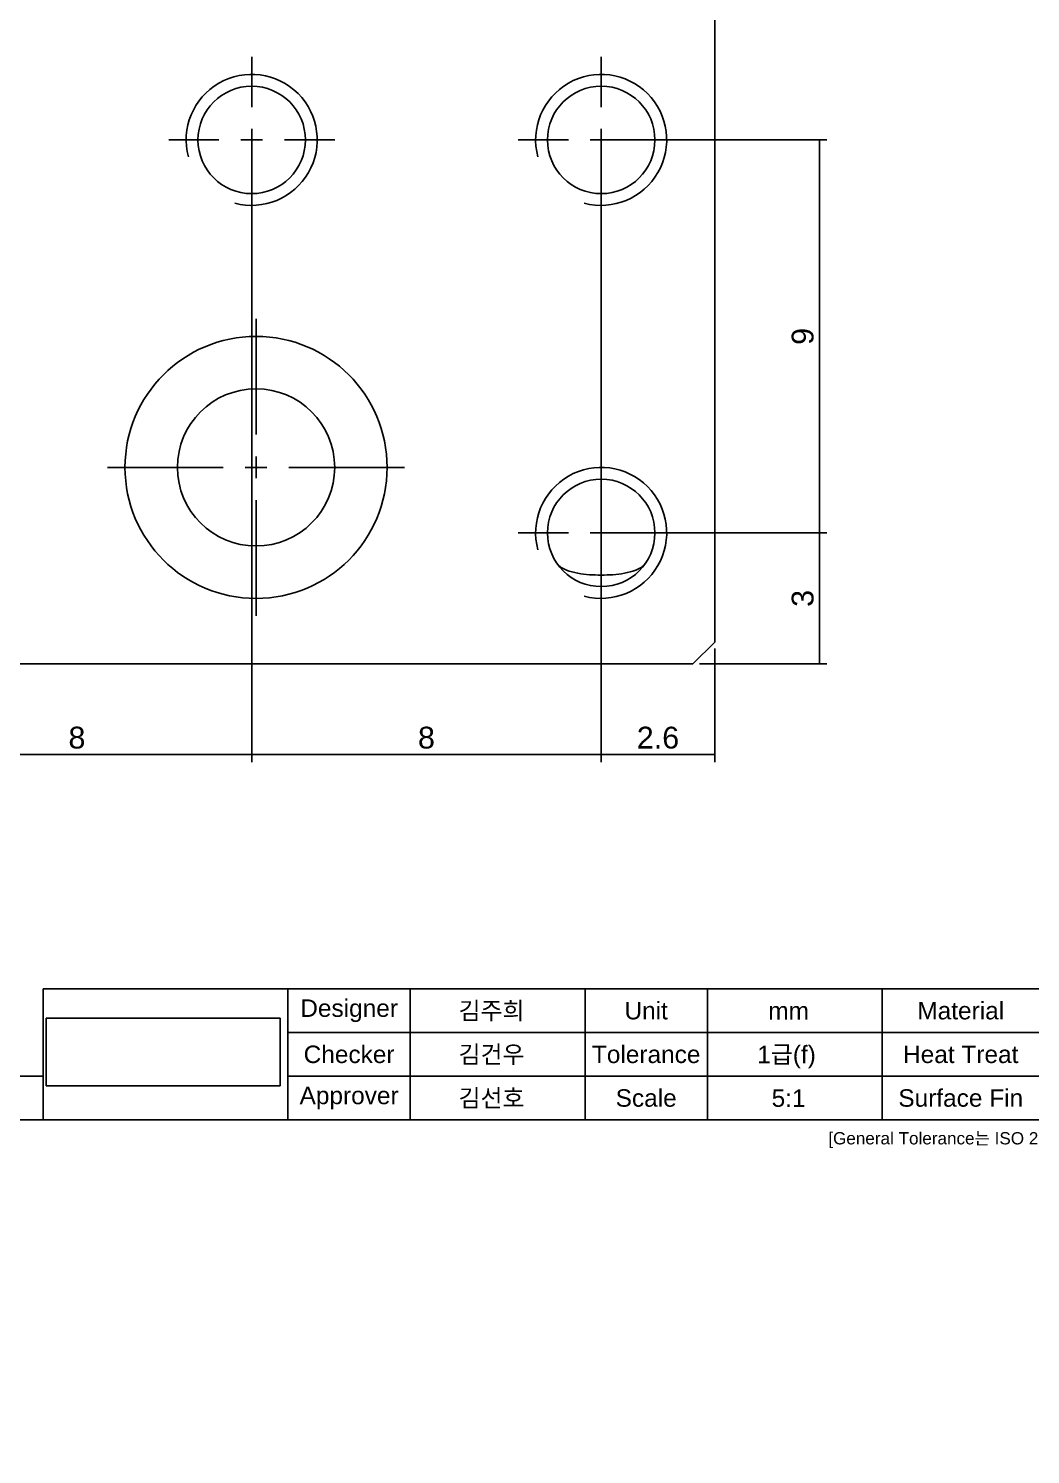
# Model space of a CAD drawing. Header units: millimetres. Extents: x 0 to 416, y -34 to 292.
# Drawn here: x 159.3 to 274, y -28.3 to 135 of the extents above; entities that cross this region are included whole.
import ezdxf
from ezdxf.entities.mleader import LeaderData, LeaderLine
from ezdxf.lldxf.tags import DXFTag
from ezdxf.math import Vec2, Vec3

# ---------------------------------------------------------------- set-up
doc = ezdxf.new("R2010")
doc.units = ezdxf.units.MM
for name, color, linetype in [('Default', 7, 'Continuous'), ('SLIDER', 7, 'Continuous'), ('Template', 7, 'Continuous'), ('TEXT_CALLOUT', 7, 'Continuous')]:
    doc.layers.add(name, color=color, linetype=linetype)
doc.styles.add('SEACAD_Arial', font='arial.ttf')
tags = doc.linetypes.add('CENTER2', pattern=[28.575, 19.05, -3.175, 3.175, -3.175]).pattern_tags.tags
tags[10:11] = [DXFTag(74, 4), DXFTag(75, 0), DXFTag(340, '0'), DXFTag(46, 0.0), DXFTag(50, 0.0), DXFTag(44, 0.0), DXFTag(45, 0.0)]
tags[8:9] = [DXFTag(74, 4), DXFTag(75, 0), DXFTag(340, '0'), DXFTag(46, 0.0), DXFTag(50, 0.0), DXFTag(44, 0.0), DXFTag(45, 0.0)]
tags[6:7] = [DXFTag(74, 4), DXFTag(75, 0), DXFTag(340, '0'), DXFTag(46, 0.0), DXFTag(50, 0.0), DXFTag(44, 0.0), DXFTag(45, 0.0)]
tags[4:5] = [DXFTag(74, 4), DXFTag(75, 0), DXFTag(340, '0'), DXFTag(46, 0.0), DXFTag(50, 0.0), DXFTag(44, 0.0), DXFTag(45, 0.0)]
doc.dimstyles.new('STD', dxfattribs={"dimtxt": 2.5, "dimasz": 2, "dimexe": 0.875, "dimexo": 0.75, "dimtad": 1, "dimdec": 3, "dimlfac": 0.2, "dimdsep": 46, "dimtxsty": 'SEACAD_Arial', "dimblk1": '_SE_FILLED', "dimblk2": '_SE_FILLED', "dimsah": 1, "dimcen": 1.25, "dimadec": 1, "dimazin": 0, "dimtfac": 0.5, "dimtdec": 4, "dimtmove": 0, "dimatfit": 3, "dimfxl": 1, "dimarcsym": 0})
picture_1 = doc.add_image_def('image1.jpg', size_in_pixel=(557, 161))

# ---------------------------------------------------------------- blocks, each defined once
blk = doc.blocks.new('SE')
at = {"layer": 'SLIDER', "color": 7, "linetype": 'Continuous'}
for p, q in [((85.35, 177.22), (82.85, 174.72)), ((235.35, 177.22), (85.35, 177.22)), ((237.85, 174.72), (235.35, 177.22)), ((82.85, 64.72), (82.85, 174.72)), ((237.85, 174.72), (237.85, 64.72)), ((82.85, 64.72), (85.35, 62.22)), ((235.35, 62.22), (237.85, 64.72)), ((85.35, 62.22), (235.35, 62.22))]:
    blk.add_line(p, q, dxfattribs=at)
for centre, radius in [((135.35, 159.72), 15), ((185.35, 159.72), 15), ((135.35, 159.72), 9), ((185.35, 159.72), 9), ((104.85, 122.22), 6.15), ((144.85, 122.22), 6.15), ((184.85, 122.22), 6.15), ((224.85, 122.22), 6.15), ((135.35, 84.72), 15), ((185.35, 84.72), 15), ((135.35, 84.72), 9), ((185.35, 84.72), 9), ((104.85, 77.22), 6.15), ((224.85, 77.22), 6.15)]:
    blk.add_circle(centre, radius, dxfattribs=at)
for centre in [(104.85, 122.22), (144.85, 122.22), (184.85, 122.22), (224.85, 122.22), (104.85, 77.22), (224.85, 77.22)]:
    blk.add_arc(centre, 7.5, 255, 195, dxfattribs=at)
for points in [[(99.79, 73.72), (100.05, 73.34), (100.48, 73.12), (101.3, 72.8), (101.74, 72.69), (103.05, 72.44), (103.94, 72.39), (105.76, 72.39), (106.65, 72.44), (107.95, 72.69), (108.39, 72.8), (109.22, 73.13), (109.64, 73.34), (109.9, 73.72)], [(219.79, 73.72), (220.05, 73.34), (220.48, 73.12), (221.3, 72.8), (221.74, 72.69), (223.05, 72.44), (223.94, 72.39), (225.76, 72.39), (226.65, 72.44), (227.95, 72.69), (228.39, 72.8), (229.22, 73.13), (229.64, 73.34), (229.9, 73.72)]]:
    blk.add_open_spline(points, degree=3, knots=[0, 0, 0, 0, 0.125, 0.125, 0.25, 0.25, 0.5, 0.5, 0.75, 0.75, 0.875, 0.875, 1, 1, 1, 1], dxfattribs=at)
blk = doc.blocks.new('SEANNOT_GROUP3')
at = {"layer": 'Default', "color": 7, "linetype": 'CENTER2'}
for p, q in [((185.35, 88.47), (185.35, 101.72)), ((185.35, 85.97), (185.35, 83.47)), ((181.6, 84.72), (168.35, 84.72)), ((186.6, 84.72), (184.1, 84.72)), ((189.1, 84.72), (202.35, 84.72)), ((185.35, 80.97), (185.35, 67.72))]:
    blk.add_line(p, q, dxfattribs=at)
blk = doc.blocks.new('SEANNOT_GROUP7')
at = {"layer": 'Default', "color": 7, "linetype": 'CENTER2'}
for p, q in [((184.85, 125.97), (184.85, 131.72)), ((184.85, 123.47), (184.85, 120.97)), ((181.1, 122.22), (175.35, 122.22)), ((186.1, 122.22), (183.6, 122.22)), ((188.6, 122.22), (194.35, 122.22)), ((184.85, 118.47), (184.85, 112.72))]:
    blk.add_line(p, q, dxfattribs=at)
blk = doc.blocks.new('SEANNOT_GROUP8')
at = {"layer": 'Default', "color": 7, "linetype": 'CENTER2'}
for p, q in [((224.85, 125.97), (224.85, 131.72)), ((224.85, 123.47), (224.85, 120.97)), ((221.1, 122.22), (215.35, 122.22)), ((226.1, 122.22), (223.6, 122.22)), ((228.6, 122.22), (234.35, 122.22)), ((224.85, 118.47), (224.85, 112.72))]:
    blk.add_line(p, q, dxfattribs=at)
blk = doc.blocks.new('SEANNOT_GROUP9')
at = {"layer": 'Default', "color": 7, "linetype": 'CENTER2'}
for p, q in [((224.85, 80.97), (224.85, 86.72)), ((224.85, 78.47), (224.85, 75.97)), ((221.1, 77.22), (215.35, 77.22)), ((226.1, 77.22), (223.6, 77.22)), ((228.6, 77.22), (234.35, 77.22)), ((224.85, 73.47), (224.85, 67.72))]:
    blk.add_line(p, q, dxfattribs=at)
blk = doc.blocks.new('_SE_FILLED')
at = {"color": 0}
blk.add_line((0, 0), (-1, 0), dxfattribs=at)
blk.add_solid([(0, 0), (-1, -0.1665), (-1, 0.1665), (0, 0)], dxfattribs=at)
blk = doc.blocks.new('*D123')
at = {"layer": 'Default', "color": 0, "linetype": 'Continuous', "lineweight": -2}
for p, q in [((224.85, 121.47), (224.85, 50.98)), ((237.85, 63.97), (237.85, 50.98)), ((235.85, 51.86), (226.85, 51.86))]:
    blk.add_line(p, q, dxfattribs=at)
at = {"layer": 'Defpoints', "color": 0, "linetype": 'Continuous'}
for p in [(224.85, 122.22), (237.85, 64.72), (224.85, 51.86)]:
    blk.add_point(p, dxfattribs=at)
at = {"layer": 'Default', "color": 0, "linetype": 'Continuous', "lineweight": -2, "xscale": 2, "yscale": 2, "zscale": 2, "rotation": 180}
blk.add_blockref('_SE_FILLED', (224.85, 51.86), dxfattribs=at)
at = {"layer": 'Default', "color": 0, "linetype": 'Continuous', "lineweight": -2, "xscale": 2, "yscale": 2, "zscale": 2}
blk.add_blockref('_SE_FILLED', (237.85, 51.86), dxfattribs=at)
at = {"layer": 'Default', "color": 0, "linetype": 'Continuous', "insert": (231.35, 53.76), "char_height": 2.5, "attachment_point": 5, "style": 'SEACAD_Arial'}
blk.add_mtext('\\A1;2.6 ', dxfattribs=at)
blk = doc.blocks.new('*D124')
at = {"layer": 'Default', "color": 0, "linetype": 'Continuous', "lineweight": -2}
for p, q in [((184.85, 121.47), (184.85, 50.98)), ((224.85, 121.47), (224.85, 50.98)), ((222.85, 51.86), (186.85, 51.86))]:
    blk.add_line(p, q, dxfattribs=at)
at = {"layer": 'Defpoints', "color": 0, "linetype": 'Continuous'}
for p in [(184.85, 122.22), (224.85, 122.22), (184.85, 51.86)]:
    blk.add_point(p, dxfattribs=at)
at = {"layer": 'Default', "color": 0, "linetype": 'Continuous', "lineweight": -2, "xscale": 2, "yscale": 2, "zscale": 2, "rotation": 180}
blk.add_blockref('_SE_FILLED', (184.85, 51.86), dxfattribs=at)
at = {"layer": 'Default', "color": 0, "linetype": 'Continuous', "lineweight": -2, "xscale": 2, "yscale": 2, "zscale": 2}
blk.add_blockref('_SE_FILLED', (224.85, 51.86), dxfattribs=at)
at = {"layer": 'Default', "color": 0, "linetype": 'Continuous', "insert": (204.85, 53.76), "char_height": 2.5, "attachment_point": 5, "style": 'SEACAD_Arial'}
blk.add_mtext('\\A1;8 ', dxfattribs=at)
blk = doc.blocks.new('*D125')
at = {"layer": 'Default', "color": 0, "linetype": 'Continuous', "lineweight": -2}
for p, q in [((144.85, 121.47), (144.85, 50.98)), ((184.85, 121.47), (184.85, 50.98)), ((182.85, 51.86), (146.85, 51.86))]:
    blk.add_line(p, q, dxfattribs=at)
at = {"layer": 'Defpoints', "color": 0, "linetype": 'Continuous'}
for p in [(144.85, 122.22), (184.85, 122.22), (144.85, 51.86)]:
    blk.add_point(p, dxfattribs=at)
at = {"layer": 'Default', "color": 0, "linetype": 'Continuous', "lineweight": -2, "xscale": 2, "yscale": 2, "zscale": 2, "rotation": 180}
blk.add_blockref('_SE_FILLED', (144.85, 51.86), dxfattribs=at)
at = {"layer": 'Default', "color": 0, "linetype": 'Continuous', "lineweight": -2, "xscale": 2, "yscale": 2, "zscale": 2}
blk.add_blockref('_SE_FILLED', (184.85, 51.86), dxfattribs=at)
at = {"layer": 'Default', "color": 0, "linetype": 'Continuous', "insert": (164.85, 53.76), "char_height": 2.5, "attachment_point": 5, "style": 'SEACAD_Arial'}
blk.add_mtext('\\A1;8 ', dxfattribs=at)
blk = doc.blocks.new('*D127')
at = {"layer": 'Default', "color": 0, "linetype": 'Continuous', "lineweight": -2}
for p, q in [((225.6, 77.22), (250.69, 77.22)), ((249.82, 64.22), (249.82, 75.22)), ((236.1, 62.22), (250.69, 62.22))]:
    blk.add_line(p, q, dxfattribs=at)
at = {"layer": 'Defpoints', "color": 0, "linetype": 'Continuous'}
for p in [(224.85, 77.22), (249.82, 77.22), (235.35, 62.22)]:
    blk.add_point(p, dxfattribs=at)
at = {"layer": 'Default', "color": 0, "linetype": 'Continuous', "lineweight": -2, "xscale": 2, "yscale": 2, "zscale": 2}
for p, rotation in [((249.82, 77.22), 90), ((249.82, 62.22), 270)]:
    blk.add_blockref('_SE_FILLED', p, dxfattribs=dict(at, rotation=rotation))
at = {"layer": 'Default', "color": 0, "linetype": 'Continuous', "insert": (247.92, 69.72), "char_height": 2.5, "attachment_point": 5, "rotation": 90, "style": 'SEACAD_Arial'}
blk.add_mtext('\\A1;3 ', dxfattribs=at)
blk = doc.blocks.new('*D128')
at = {"layer": 'Default', "color": 0, "linetype": 'Continuous', "lineweight": -2}
for p, q in [((225.6, 122.22), (250.69, 122.22)), ((249.82, 120.22), (249.82, 79.22)), ((225.6, 77.22), (250.69, 77.22))]:
    blk.add_line(p, q, dxfattribs=at)
at = {"layer": 'Defpoints', "color": 0, "linetype": 'Continuous'}
for p in [(224.85, 122.22), (224.85, 77.22), (249.82, 77.22)]:
    blk.add_point(p, dxfattribs=at)
at = {"layer": 'Default', "color": 0, "linetype": 'Continuous', "lineweight": -2, "xscale": 2, "yscale": 2, "zscale": 2}
for p, rotation in [((249.82, 122.22), 90), ((249.82, 77.22), 270)]:
    blk.add_blockref('_SE_FILLED', p, dxfattribs=dict(at, rotation=rotation))
at = {"layer": 'Default', "color": 0, "linetype": 'Continuous', "insert": (247.92, 99.72), "char_height": 2.5, "attachment_point": 5, "rotation": 90, "style": 'SEACAD_Arial'}
blk.add_mtext('\\A1;9 ', dxfattribs=at)
blk = doc.blocks.new('_DOT')
at = {"color": 0, "linetype": 'ByBlock', "lineweight": -2}
blk.add_line((-0.5, 0), (-1, 0), dxfattribs=at)
at = {"color": 0, "linetype": 'ByBlock', "const_width": 0.5}
blk.add_lwpolyline([(-0.25, 0, 1), (0.25, 0, 1)], format="xyb", close=True, dxfattribs=at)

msp = doc.modelspace()

# ---------------------------------------------------------------- linework, layer by layer
at = {"layer": 'Template', "color": 7, "linetype": 'Continuous'}
for p, q in [((161, 25), (411, 25)), ((161, 10), (161, 25)), ((189, 20), (189, 25)), ((203, 20), (203, 25)), ((223, 10), (223, 25)), ((237, 10), (237, 25)), ((257, 10), (257, 25)), ((189, 20), (411, 20)), ((189, 15), (189, 20)), ((203, 15), (203, 20)), ((161, 15), (63, 15)), ((189, 15), (411, 15)), ((189, 10), (189, 15)), ((203, 10), (203, 15)), ((10, 10), (411, 10))]:
    msp.add_line(p, q, dxfattribs=at)

# ---------------------------------------------------------------- block references
at = {"layer": 'Default'}
for name in ['SE', 'SEANNOT_GROUP7', 'SEANNOT_GROUP8', 'SEANNOT_GROUP3', 'SEANNOT_GROUP9']:
    msp.add_blockref(name, (0, 0), dxfattribs=at)

# ---------------------------------------------------------------- texts
at = {"layer": 'Default', "char_height": 2, "attachment_point": 5}
for s, insert, width in [('{\\fArial|b0||i0||c0|p34;\\C7;\\H2.;\\W1.;Designer}', (196, 22.5), 15.4), ('{\\fArial|b0||i0||c0|p34;\\C7;\\H2.;\\W1.;Unit}', (230, 22.5), 15.4), ('{\\fArial|b0||i0||c0|p34;\\C7;\\H2.;\\W1.;Material}', (266, 22.5), 19.8), ('{\\fArial|b0||i0||c0|p34;\\C7;\\H2.;\\W1.;Checker}', (196, 17.5), 15.4), ('{\\fArial|b0||i0||c0|p34;\\C7;\\H2.;\\W1.;Tolerance}', (230, 17.5), 15.4), ('{\\fArial|b0||i0||c0|p34;\\C7;\\H2.;\\W1.;Heat Treat}', (266, 17.5), 19.8), ('{\\fArial|b0||i0||c0|p34;\\C7;\\H2.;\\W1.;Approver}', (196, 12.5), 15.4), ('{\\fArial|b0||i0||c0|p34;\\C7;\\H2.;\\W1.;Scale}', (230, 12.5), 15.4), ('{\\fArial|b0||i0||c0|p34;\\C7;\\H2.;\\W1.;Surface Fin}', (266, 12.5), 19.8)]:
    msp.add_mtext(s, dxfattribs=dict(at, insert=insert, width=width))

# ---------------------------------------------------------------- dimensions: what is measured, and where the dimension line sits
at = {"layer": 'Default', "color": 7, "linetype": 'Continuous'}
for base, p1, p2, picture, middle in [((144.8463, 51.8554), (184.8463, 122.2152), (144.8463, 122.2152), '*D125', (164.8463, 51.8554)), ((184.8463, 51.8554), (224.8463, 122.2152), (184.8463, 122.2152), '*D124', (204.8463, 51.8554)), ((224.8463, 51.8554), (237.8463, 64.7152), (224.8463, 122.2152), '*D123', (231.3463, 51.8554))]:
    dim = msp.add_linear_dim(base=base, p1=p1, p2=p2, text='\\A1;<> ', dimstyle='STD', override={"dimlfac": 0.2}, dxfattribs=at)
    dim.commit()
    dim.dimension.update_dxf_attribs({"geometry": picture, "text_midpoint": middle, "dimtype": 160})
for p1, angle, picture, middle, dimtype in [((224.8463, 122.2152), 270, '*D128', (249.8193, 99.7152), 161), ((235.3463, 62.2152), 90, '*D127', (249.8193, 69.7152), 160)]:
    dim = msp.add_linear_dim(base=(249.8193, 77.2152), p1=p1, p2=(224.8463, 77.2152), angle=angle, text='\\A1;<> ', dimstyle='STD', override={"dimlfac": 0.2}, dxfattribs=at)
    dim.commit()
    dim.dimension.update_dxf_attribs({"geometry": picture, "text_midpoint": middle, "dimtype": dimtype})

# ---------------------------------------------------------------- pictures from other files: only their frames are drawn
image = msp.add_image(picture_1, insert=(161.3157, 13.911), size_in_units=(26.7898, 7.7435))

# ---------------------------------------------------------------- leaders
at = {"layer": 'Template', "color": 7, "linetype": 'Continuous'}
ml = msp.add_multileader_mtext('Standard', dxfattribs=at)
ml.set_content('{\\pxsm0.9;\\fArial|b0||i0||c0|p34;\\W1.;[General Tolerance는 ISO 2768-1 적용, 중심거리는 KS B 0420 4급, 판금/Frame은 KS B 0413 C급 적용]\\P}', color=7)
ml.set_leader_properties()
ml.set_arrow_properties(name='DOT')
ml.build(insert=Vec2(0, 0))
ml.multileader.update_dxf_attribs({"leader_type": 0, "dogleg_length": 0, "arrow_head_size": 1.12})
ctx = ml.context
ctx.base_point, ctx.char_height, ctx.arrow_head_size, ctx.landing_gap_size = Vec3(250.352, 7.7061), 1.4, 1.12, 0.49
ctx.mtext.insert = Vec3(250.842, 8.6)
at = {"layer": 'TEXT_CALLOUT', "color": 7, "linetype": 'Continuous'}
ml = msp.add_multileader_mtext('Standard', dxfattribs=at)
ml.set_content('{\\pxsm0.9;\\fArial|b0||i0||c0|p34;\\W1.;김주희\\P}', color=7)
ml.set_leader_properties()
ml.set_arrow_properties(name='DOT')
ml.build(insert=Vec2(0, 0))
ml.multileader.update_dxf_attribs({"dogleg_length": 0, "arrow_head_size": 0.7844})
ctx = ml.context
ctx.base_point, ctx.char_height, ctx.arrow_head_size, ctx.landing_gap_size = Vec3(207.904, 22.432), 2, 0.7844, 0.7
ctx.text_align_type = 1
ctx.mtext.insert, ctx.mtext.alignment = Vec3(212.3, 23.5), 2
ml = msp.add_multileader_mtext('Standard', dxfattribs=at)
ml.set_content('{\\pxsm0.9;\\fArial|b0||i0||c0|p34;\\W1.;mm\\P}', color=7)
ml.set_leader_properties()
ml.build(insert=Vec2(0, 0))
ml.multileader.update_dxf_attribs({"dogleg_length": 0, "arrow_head_size": 1.6})
ctx = ml.context
ctx.base_point, ctx.char_height, ctx.arrow_head_size, ctx.landing_gap_size = Vec3(243.455, 22.5), 2, 1.6, 0.7
ctx.text_align_type = 1
ctx.mtext.insert, ctx.mtext.alignment = Vec3(246.3, 23.5), 2
ml = msp.add_multileader_mtext('Standard', dxfattribs=at)
ml.set_content('{\\pxsm0.9;\\fArial|b0||i0||c0|p34;\\W1.;김건우\\P}', color=7)
ml.set_leader_properties()
ml.set_arrow_properties(name='DOT')
ml.build(insert=Vec2(0, 0))
ml.multileader.update_dxf_attribs({"dogleg_length": 0, "arrow_head_size": 1.6})
ctx = ml.context
ctx.base_point, ctx.char_height, ctx.arrow_head_size, ctx.landing_gap_size = Vec3(207.776, 17.432), 2, 1.6, 0.7
ctx.text_align_type = 1
ctx.mtext.insert, ctx.mtext.alignment = Vec3(212.3, 18.5), 2
ml = msp.add_multileader_mtext('Standard', dxfattribs=at)
ml.set_content('{\\pxsm0.9;\\fArial|b0||i0||c0|p34;\\W1.;1급(f)\\P}', color=7)
ml.set_leader_properties()
ml.set_arrow_properties(name='DOT')
ml.build(insert=Vec2(0, 0))
ml.multileader.update_dxf_attribs({"dogleg_length": 0, "arrow_head_size": 1.6})
ctx = ml.context
ctx.base_point, ctx.char_height, ctx.arrow_head_size, ctx.landing_gap_size = Vec3(242.0174, 17.206), 2, 1.6, 0.7
ctx.mtext.insert = Vec3(242.7174, 18.5)
ml = msp.add_multileader_mtext('Standard', dxfattribs=at)
ml.set_content('{\\pxsm0.9;\\fArial|b0||i0||c0|p34;\\W1.;김선호\\P}', color=7)
ml.set_leader_properties()
ml.set_arrow_properties(name='DOT')
ml.build(insert=Vec2(0, 0))
ml.multileader.update_dxf_attribs({"dogleg_length": 0, "arrow_head_size": 1.6})
ctx = ml.context
ctx.base_point, ctx.char_height, ctx.arrow_head_size, ctx.landing_gap_size = Vec3(207.776, 12.464), 2, 1.6, 0.7
ctx.text_align_type = 1
ctx.mtext.insert, ctx.mtext.alignment = Vec3(212.3, 13.5), 2
ml = msp.add_multileader_mtext('Standard', dxfattribs=at)
ml.set_content('{\\pxsm0.9;\\fArial|b0||i0||c0|p34;\\W1.;5:1\\P}', color=7)
ml.set_leader_properties()
ml.build(insert=Vec2(0, 0))
ml.multileader.update_dxf_attribs({"dogleg_length": 0, "arrow_head_size": 1.6})
ctx = ml.context
ctx.base_point, ctx.char_height, ctx.arrow_head_size, ctx.landing_gap_size = Vec3(243.974, 12.483), 2, 1.6, 0.7
ctx.text_align_type = 1
ctx.mtext.insert, ctx.mtext.alignment = Vec3(246.3, 13.5), 2

doc.saveas('drawing.dxf')
